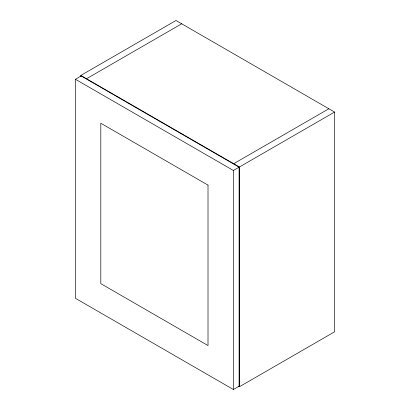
<?xml version="1.0" encoding="UTF-8"?>
<svg xmlns="http://www.w3.org/2000/svg" width="410" height="410" viewBox="0 0 410 410"><rect width="100%" height="100%" fill="white"/><g stroke="black" fill="none" stroke-linecap="round" stroke-linejoin="round"><path stroke-width="0.61" d="M80.821 76.716L80.821 75.44L175.977 20.5L334.57 112.063L334.57 331.818L239.414 386.753L238.374 386.153M75.43 79.284L81.139 75.988L239.097 167.183L239.097 386.205L233.387 389.5L75.43 298.306L75.43 79.284L233.387 170.478L239.097 167.183M86.53 78.735L181.686 23.795M233.705 163.703L328.861 108.768M80.821 75.44L239.414 166.998L334.57 112.063M239.414 166.998L239.414 386.753M233.387 170.478L233.387 389.5M208.013 185.13L100.804 123.236L100.804 283.653L208.013 345.548L208.013 185.13"/></g></svg>
